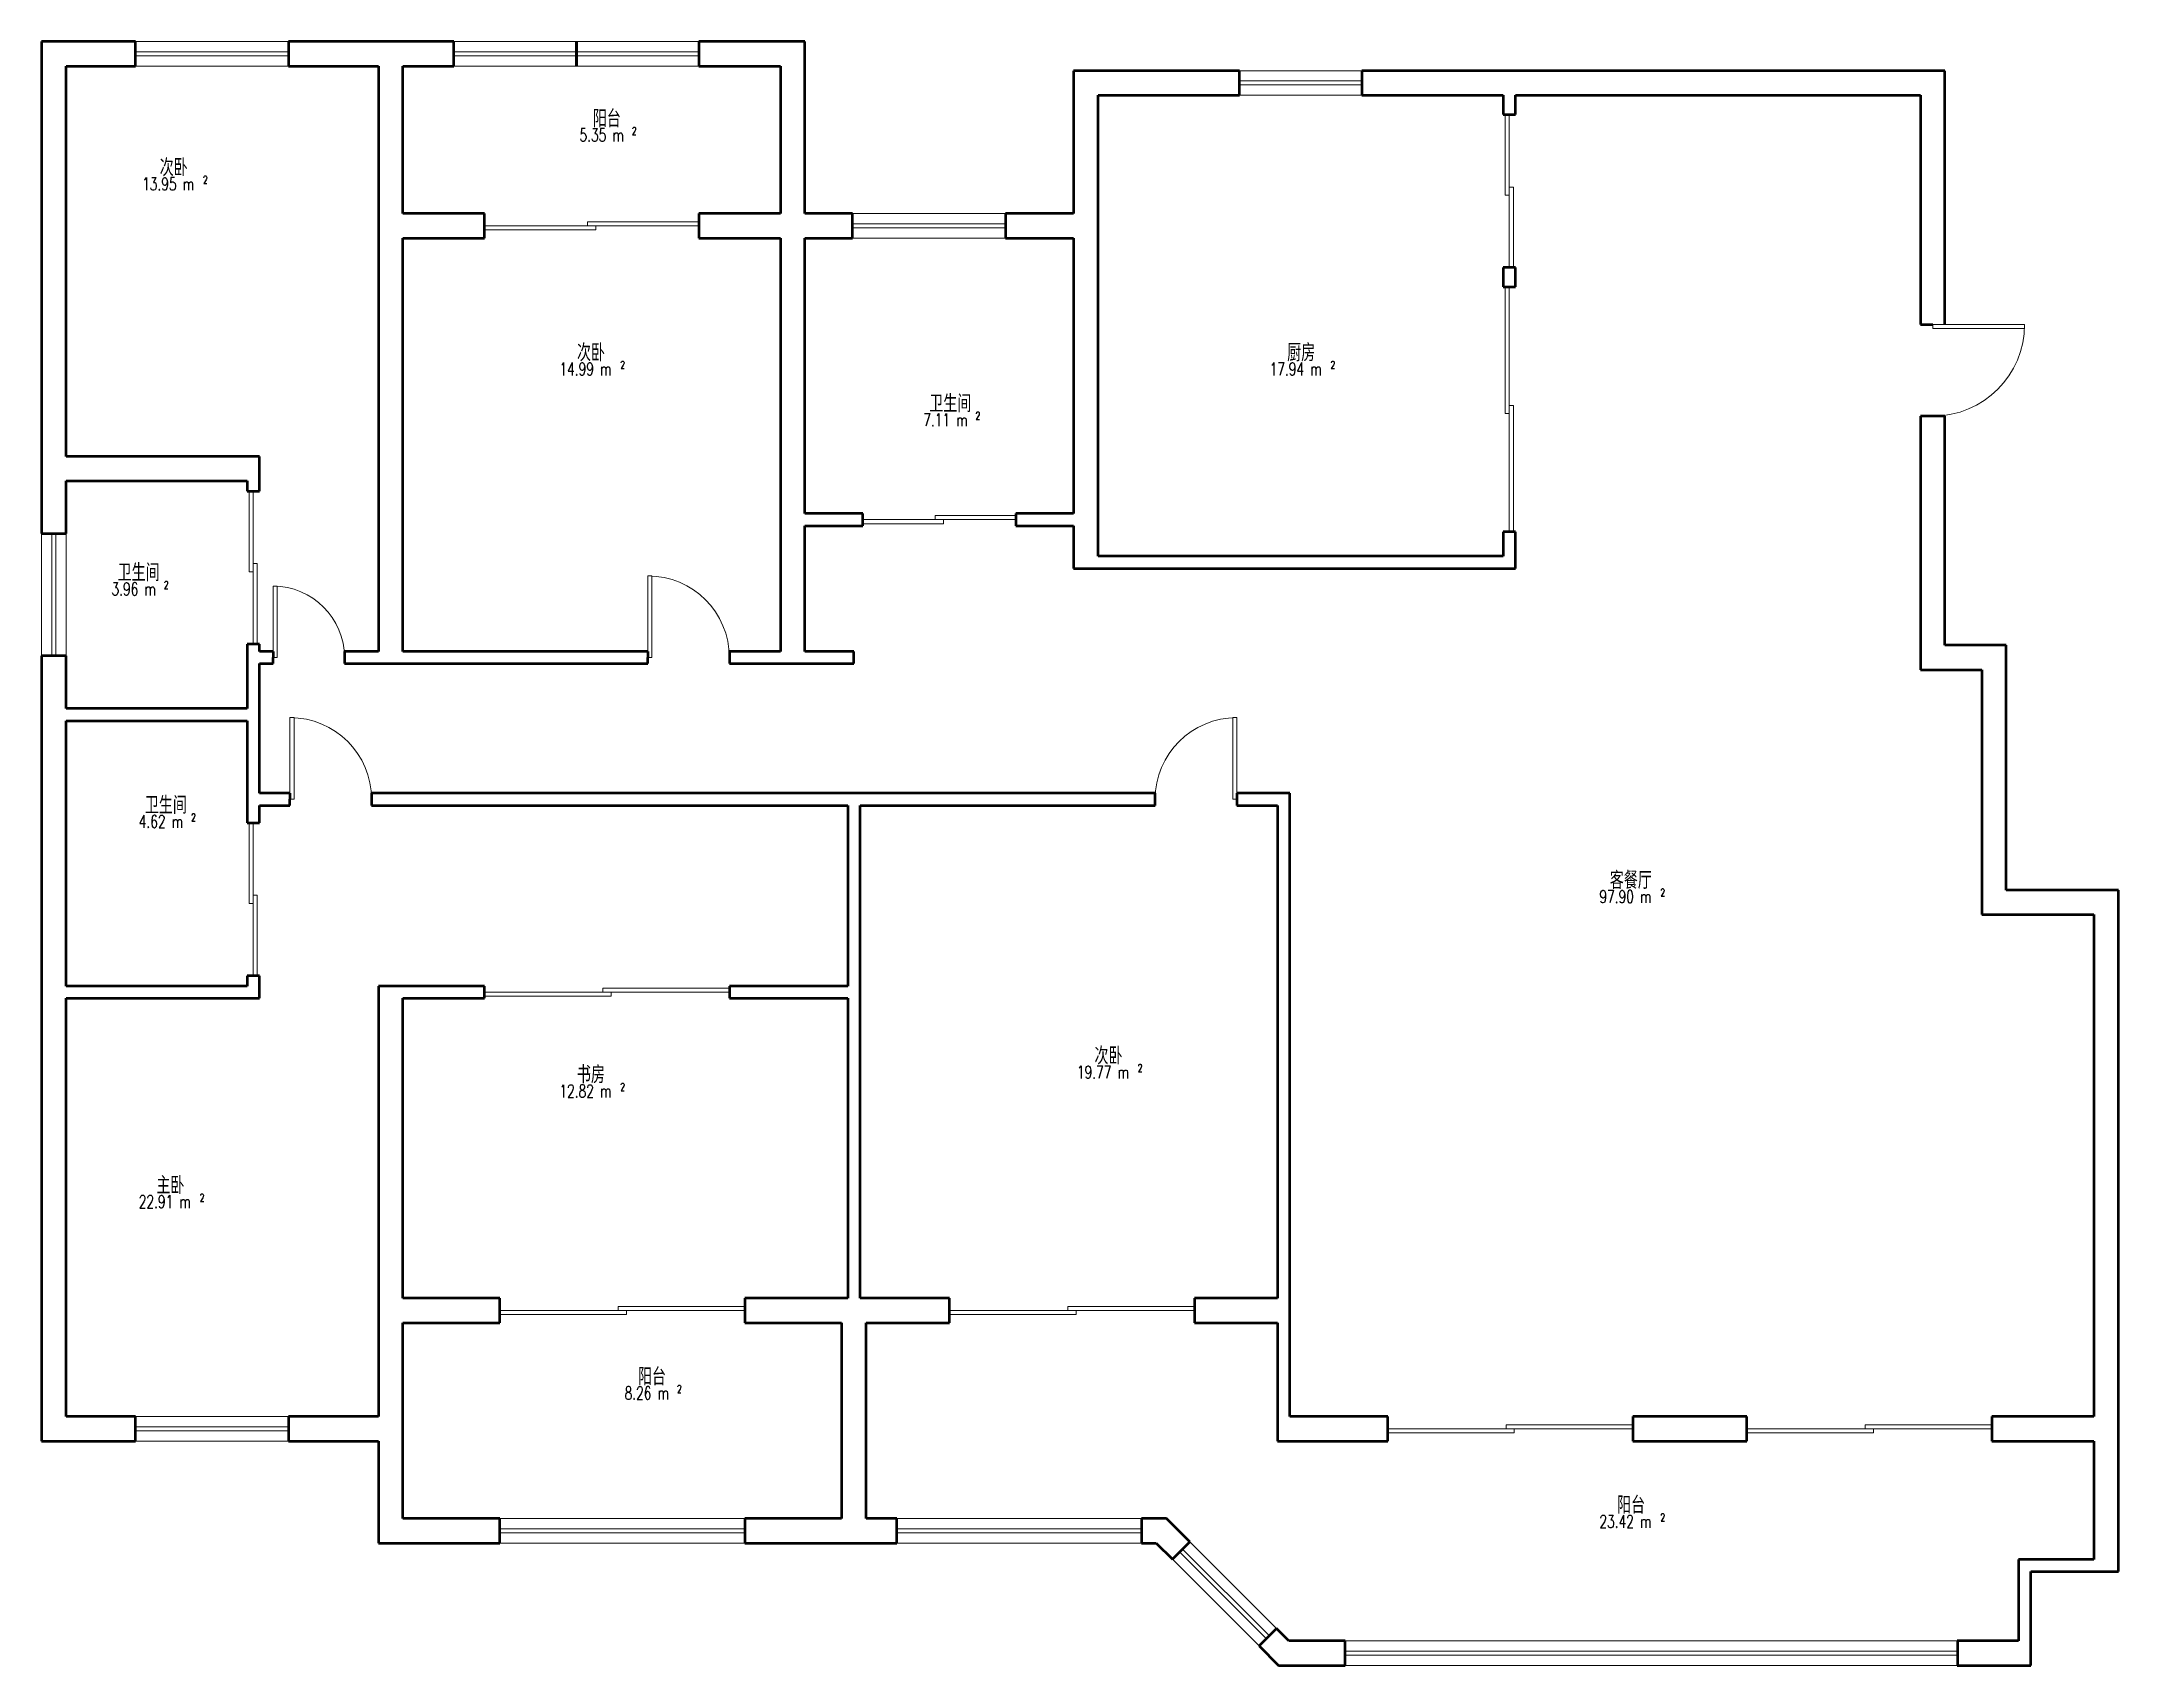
# Model space of a CAD drawing. Header units: millimetres. Extents: x -6611 to 13745, y -13256 to 2662.
import ezdxf

# ---------------------------------------------------------------- set-up
doc = ezdxf.new("R2010")
doc.units = ezdxf.units.MM
for name, color, linetype, lineweight in [('A-AREA-IDEN', 2, 'Continuous', 9), ('A-DOOR', 31, 'Continuous', 18), ('A-GLAZ', 151, 'Continuous', 18), ('A-WALL', 113, 'Continuous', 18)]:
    doc.layers.add(name, color=color, linetype=linetype, lineweight=lineweight)
doc.styles.add('Microsoft Sans Serif', font='micross.ttf', dxfattribs={"width": 0.67, "height": 150})
doc.styles.add('RomanD', font='romand__.ttf', dxfattribs={"width": 0.7, "height": 125})

# ---------------------------------------------------------------- blocks, each defined once
blk = doc.blocks.new('推拉窗 - 1500 x 1500mm-346827-户型图')
at = {"layer": 'A-GLAZ', "lineweight": 50}
for p, q in [((-740, -187), (-740, 53)), ((760, 53), (760, -187))]:
    blk.add_line(p, q, dxfattribs=at)
at = {"layer": 'A-GLAZ'}
for p, q in [((-740, 53), (760, 53)), ((-740, -47), (760, -47)), ((760, -87), (-740, -87)), ((760, -187), (-740, -187))]:
    blk.add_line(p, q, dxfattribs=at)
blk = doc.blocks.new('推拉窗 - 1500 x 1500mm-347584-户型图')
at = {"layer": 'A-GLAZ', "lineweight": 50}
for p, q in [((-740, -187), (-740, 53)), ((760, 53), (760, -187))]:
    blk.add_line(p, q, dxfattribs=at)
at = {"layer": 'A-GLAZ'}
for p, q in [((-740, 53), (760, 53)), ((-740, -47), (760, -47)), ((760, -87), (-740, -87)), ((760, -187), (-740, -187))]:
    blk.add_line(p, q, dxfattribs=at)
blk = doc.blocks.new('推拉窗 - 1200 x 1500mm-347823-户型图')
at = {"layer": 'A-GLAZ', "lineweight": 50}
for p, q in [((-590, -187), (-590, 53)), ((610, 53), (610, -187))]:
    blk.add_line(p, q, dxfattribs=at)
at = {"layer": 'A-GLAZ'}
for p, q in [((-590, 53), (610, 53)), ((-590, -47), (610, -47)), ((610, -87), (-590, -87)), ((610, -187), (-590, -187))]:
    blk.add_line(p, q, dxfattribs=at)
blk = doc.blocks.new('双扇推拉门5 - 1500 x 2100mm-217872-户型图')
at = {"layer": 'A-DOOR', "lineweight": 50}
for p, q in [((-750, -40), (-750, 0)), ((750, 40), (750, 0))]:
    blk.add_line(p, q, dxfattribs=at)
at = {"layer": 'A-DOOR'}
for p, q in [((750, 0), (-750, 0)), ((-40, 0), (-40, 40)), ((-40, 40), (750, 40)), ((40, 0), (40, -40)), ((40, -40), (-750, -40))]:
    blk.add_line(p, q, dxfattribs=at)
blk = doc.blocks.new('单嵌板木门 1 - 700 x 2100mm-356512-户型图')
at = {"layer": 'A-DOOR'}
for p, q in [((350, 0), (310, 0)), ((310, 0), (310, -700)), ((350, -700), (350, -60)), ((310, -700), (350, -700))]:
    blk.add_line(p, q, dxfattribs=at)
at = {"layer": 'A-DOOR', "lineweight": 50}
blk.add_line((350, -60), (350, 0), dxfattribs=at)
at = {"layer": 'A-DOOR'}
blk.add_arc((350, 0), 700, 180, 270, dxfattribs=at)
blk = doc.blocks.new('单嵌板木门 1 - 800 x 2100mm-362960-户型图')
at = {"layer": 'A-DOOR'}
for p, q in [((400, 0), (360, 0)), ((360, 0), (360, -800)), ((400, -800), (400, -60)), ((360, -800), (400, -800))]:
    blk.add_line(p, q, dxfattribs=at)
at = {"layer": 'A-DOOR', "lineweight": 50}
blk.add_line((400, -60), (400, 0), dxfattribs=at)
at = {"layer": 'A-DOOR'}
blk.add_arc((400, 0), 800, 180, 270, dxfattribs=at)
blk = doc.blocks.new('单嵌板木门 1 - 800 x 2100mm-363107-户型图')
at = {"layer": 'A-DOOR'}
for p, q in [((360, 0), (360, 800)), ((360, 800), (400, 800)), ((400, 800), (400, 60)), ((400, 0), (360, 0))]:
    blk.add_line(p, q, dxfattribs=at)
at = {"layer": 'A-DOOR', "lineweight": 50}
blk.add_line((400, 60), (400, 0), dxfattribs=at)
at = {"layer": 'A-DOOR'}
blk.add_arc((400, 0), 800, 90, 180, dxfattribs=at)
blk = doc.blocks.new('单嵌板格栅门 - 900 x 2100mm-364240-户型图')
at = {"layer": 'A-DOOR'}
for p, q in [((450, 0), (410, 0)), ((410, 0), (410, -900)), ((450, -900), (450, 0)), ((410, -900), (450, -900))]:
    blk.add_line(p, q, dxfattribs=at)
blk.add_arc((450, 0), 900, 180, 270, dxfattribs=at)
blk = doc.blocks.new('双扇推拉门5 - 2100 x 2100mm-363369-户型图')
at = {"layer": 'A-DOOR', "lineweight": 50}
for p, q in [((-1050, -40), (-1050, 0)), ((1050, 40), (1050, 0))]:
    blk.add_line(p, q, dxfattribs=at)
at = {"layer": 'A-DOOR'}
for p, q in [((1050, 0), (-1050, 0)), ((-40, 0), (-40, 40)), ((-40, 40), (1050, 40)), ((40, 0), (40, -40)), ((40, -40), (-1050, -40))]:
    blk.add_line(p, q, dxfattribs=at)
blk = doc.blocks.new('双扇推拉门5 - 2400 x 2100mm-363542-户型图')
at = {"layer": 'A-DOOR', "lineweight": 50}
for p, q in [((-1200, -40), (-1200, 0)), ((1200, 40), (1200, 0))]:
    blk.add_line(p, q, dxfattribs=at)
at = {"layer": 'A-DOOR'}
for p, q in [((1200, 0), (-1200, 0)), ((-40, 0), (-40, 40)), ((-40, 40), (1200, 40)), ((40, 0), (40, -40)), ((40, -40), (-1200, -40))]:
    blk.add_line(p, q, dxfattribs=at)
blk = doc.blocks.new('双扇推拉门5 - 2400 x 2100mm-363589-户型图')
at = {"layer": 'A-DOOR', "lineweight": 50}
for p, q in [((-1200, -40), (-1200, 0)), ((1200, 40), (1200, 0))]:
    blk.add_line(p, q, dxfattribs=at)
at = {"layer": 'A-DOOR'}
for p, q in [((1200, 0), (-1200, 0)), ((-40, 0), (-40, 40)), ((-40, 40), (1200, 40)), ((40, 0), (40, -40)), ((40, -40), (-1200, -40))]:
    blk.add_line(p, q, dxfattribs=at)
blk = doc.blocks.new('双扇推拉门5 - 2400 x 2100mm-363707-户型图')
at = {"layer": 'A-DOOR', "lineweight": 50}
for p, q in [((-1200, -40), (-1200, 0)), ((1200, 40), (1200, 0))]:
    blk.add_line(p, q, dxfattribs=at)
at = {"layer": 'A-DOOR'}
for p, q in [((1200, 0), (-1200, 0)), ((-40, 0), (-40, 40)), ((-40, 40), (1200, 40)), ((40, 0), (40, -40)), ((40, -40), (-1200, -40))]:
    blk.add_line(p, q, dxfattribs=at)
blk = doc.blocks.new('推拉窗 - 6000 x 1500mm-365577-户型图')
at = {"layer": 'A-GLAZ', "lineweight": 50}
for p, q in [((-2990, -187), (-2990, 53)), ((3010, 53), (3010, -187))]:
    blk.add_line(p, q, dxfattribs=at)
at = {"layer": 'A-GLAZ'}
for p, q in [((-2990, 53), (3010, 53)), ((-2990, -47), (3010, -47)), ((3010, -87), (-2990, -87)), ((3010, -187), (-2990, -187))]:
    blk.add_line(p, q, dxfattribs=at)
blk = doc.blocks.new('推拉窗 - 2400 x 1500mm-365746-户型图')
at = {"layer": 'A-GLAZ', "lineweight": 50}
for p, q in [((-1190, -187), (-1190, 53)), ((1210, 53), (1210, -187))]:
    blk.add_line(p, q, dxfattribs=at)
at = {"layer": 'A-GLAZ'}
for p, q in [((-1190, 53), (1210, 53)), ((-1190, -47), (1210, -47)), ((1210, -87), (-1190, -87)), ((1210, -187), (-1190, -187))]:
    blk.add_line(p, q, dxfattribs=at)

msp = doc.modelspace()

# ---------------------------------------------------------------- linework, layer by layer
at = {"layer": 'A-WALL', "lineweight": 50}
for p, q in [((-6611, 2662), (-6611, -2160)), ((-5690, 2662), (-6611, 2662)), ((-2569, 2662), (-4190, 2662)), ((871, 2662), (-169, 2662)), ((871, 976), (871, 2662)), ((-6371, -1405), (-6371, 2422)), ((-6371, 2422), (-5690, 2422)), ((-4190, 2422), (-3309, 2422)), ((-3309, 2422), (-3309, -3316)), ((-3069, 2422), (-2569, 2422)), ((-3069, 976), (-3069, 2422)), ((-169, 2422), (631, 2422)), ((631, 2422), (631, 976)), ((3505, 2376), (3505, 976)), ((5130, 2376), (3505, 2376)), ((12045, 2376), (6330, 2376)), ((12045, -110), (12045, 2376)), ((3745, -2384), (3745, 2136)), ((3745, 2136), (5130, 2136)), ((6330, 2136), (7715, 2136)), ((7715, 2136), (7715, 1946)), ((7835, 2136), (11805, 2136)), ((7835, 1946), (7835, 2136)), ((11805, 2136), (11805, -110)), ((7715, 1946), (7735, 1946)), ((7775, 1946), (7835, 1946)), ((-2269, 976), (-3069, 976)), ((-2269, 856), (-2269, 976)), ((-2269, 736), (-2269, 816)), ((631, 976), (-169, 976)), ((-169, 976), (-169, 896)), ((-169, 856), (-169, 736)), ((1338, 976), (871, 976)), ((3505, 976), (2838, 976)), ((-3069, -3316), (-3069, 736)), ((-3069, 736), (-2269, 736)), ((-169, 736), (631, 736)), ((631, 736), (631, -3316)), ((871, -1964), (871, 736)), ((871, 736), (1338, 736)), ((2838, 736), (3505, 736)), ((3505, 736), (3505, -1964)), ((7715, 446), (7715, 256)), ((7775, 446), (7715, 446)), ((7835, 446), (7815, 446)), ((7835, 256), (7835, 446)), ((7715, 256), (7735, 256)), ((7775, 256), (7835, 256)), ((11805, -110), (11925, -110)), ((11805, -1010), (11805, -3496)), ((12045, -1010), (11805, -1010)), ((12045, -3256), (12045, -1010)), ((-4476, -1405), (-6371, -1405)), ((-4476, -1745), (-4476, -1405)), ((-6371, -2160), (-6371, -1645)), ((-6371, -1645), (-4596, -1645)), ((-4596, -1645), (-4596, -1745)), ((-4596, -1745), (-4576, -1745)), ((-4536, -1745), (-4476, -1745)), ((1438, -1964), (871, -1964)), ((1438, -2024), (1438, -1964)), ((3505, -1964), (2938, -1964)), ((2938, -1964), (2938, -1984)), ((2938, -2024), (2938, -2084)), ((871, -3316), (871, -2084)), ((871, -2084), (1438, -2084)), ((1438, -2084), (1438, -2064)), ((2938, -2084), (3505, -2084)), ((3505, -2084), (3505, -2504)), ((7715, -2144), (7715, -2384)), ((7775, -2144), (7715, -2144)), ((7835, -2144), (7815, -2144)), ((7835, -2504), (7835, -2144)), ((7715, -2384), (3745, -2384)), ((3505, -2504), (7835, -2504)), ((-4596, -3245), (-4596, -3876)), ((-4536, -3245), (-4596, -3245)), ((-4476, -3245), (-4496, -3245)), ((-4476, -3316), (-4476, -3245)), ((12645, -3256), (12045, -3256)), ((12645, -5656), (12645, -3256)), ((-6611, -3360), (-6611, -11056)), ((-6371, -3876), (-6371, -3360)), ((-4342, -3316), (-4476, -3316)), ((-4476, -3436), (-4342, -3436)), ((-4476, -4705), (-4476, -3436)), ((-4342, -3436), (-4342, -3376)), ((-3309, -3316), (-3642, -3316)), ((-3642, -3316), (-3642, -3436)), ((-3642, -3436), (-669, -3436)), ((-669, -3316), (-3069, -3316)), ((-669, -3436), (-669, -3376)), ((631, -3316), (131, -3316)), ((131, -3316), (131, -3436)), ((131, -3436), (1351, -3436)), ((1351, -3316), (871, -3316)), ((1351, -3436), (1351, -3316)), ((11805, -3496), (12405, -3496)), ((12405, -3496), (12405, -5896)), ((-4596, -3876), (-6371, -3876)), ((-6371, -6596), (-6371, -3996)), ((-6371, -3996), (-4596, -3996)), ((-4596, -3996), (-4596, -4996)), ((-4176, -4705), (-4476, -4705)), ((-4476, -4825), (-4176, -4825)), ((-4476, -4996), (-4476, -4825)), ((-4176, -4825), (-4176, -4765)), ((4304, -4705), (-3376, -4705)), ((-3376, -4705), (-3376, -4825)), ((-3376, -4825), (1291, -4825)), ((1291, -4825), (1291, -6596)), ((1411, -4825), (4304, -4825)), ((1411, -9656), (1411, -4825)), ((4304, -4825), (4304, -4705)), ((5624, -4705), (5104, -4705)), ((5104, -4765), (5104, -4825)), ((5104, -4825), (5504, -4825)), ((5504, -4825), (5504, -9656)), ((5624, -10816), (5624, -4705)), ((-4596, -4996), (-4576, -4996)), ((-4536, -4996), (-4476, -4996)), ((13745, -5656), (12645, -5656)), ((13745, -12336), (13745, -5656)), ((12405, -5896), (13505, -5896)), ((13505, -5896), (13505, -10816)), ((-4596, -6496), (-4596, -6596)), ((-4536, -6496), (-4596, -6496)), ((-4476, -6496), (-4496, -6496)), ((-4476, -6716), (-4476, -6496)), ((-4596, -6596), (-6371, -6596)), ((-6371, -10816), (-6371, -6716)), ((-6371, -6716), (-4476, -6716)), ((-3309, -6596), (-3309, -10816)), ((-2269, -6596), (-3309, -6596)), ((-3069, -9656), (-3069, -6716)), ((-3069, -6716), (-2269, -6716)), ((-2269, -6656), (-2269, -6596)), ((-2269, -6716), (-2269, -6696)), ((1291, -6596), (131, -6596)), ((131, -6596), (131, -6616)), ((131, -6656), (131, -6716)), ((131, -6716), (1291, -6716)), ((1291, -6716), (1291, -9656)), ((-2119, -9656), (-3069, -9656)), ((-2119, -9776), (-2119, -9656)), ((1291, -9656), (281, -9656)), ((281, -9656), (281, -9736)), ((2288, -9656), (1411, -9656)), ((2288, -9776), (2288, -9656)), ((5504, -9656), (4688, -9656)), ((4688, -9656), (4688, -9736)), ((-3069, -11816), (-3069, -9896)), ((-3069, -9896), (-2119, -9896)), ((-2119, -9896), (-2119, -9816)), ((281, -9776), (281, -9896)), ((281, -9896), (1231, -9896)), ((1231, -9896), (1231, -11816)), ((1471, -9896), (2288, -9896)), ((1471, -11816), (1471, -9896)), ((2288, -9896), (2288, -9816)), ((4688, -9776), (4688, -9896)), ((4688, -9896), (5504, -9896)), ((5504, -9896), (5504, -11056)), ((-5690, -10816), (-6371, -10816)), ((-3309, -10816), (-4190, -10816)), ((6584, -10816), (5624, -10816)), ((6584, -10936), (6584, -10816)), ((6584, -11056), (6584, -10976)), ((10104, -10816), (8984, -10816)), ((8984, -10816), (8984, -10896)), ((8984, -10936), (8984, -11056)), ((10104, -10936), (10104, -10816)), ((10104, -11056), (10104, -10976)), ((13505, -10816), (12504, -10816)), ((12504, -10816), (12504, -10896)), ((12504, -10936), (12504, -11056)), ((-6611, -11056), (-5690, -11056)), ((-4190, -11056), (-3309, -11056)), ((-3309, -11056), (-3309, -12056)), ((5504, -11056), (6584, -11056)), ((8984, -11056), (10104, -11056)), ((12504, -11056), (13505, -11056)), ((13505, -11056), (13505, -12216)), ((-2119, -11816), (-3069, -11816)), ((1231, -11816), (281, -11816)), ((1771, -11816), (1471, -11816)), ((4414, -11816), (4171, -11816)), ((4643, -12045), (4414, -11816)), ((-3309, -12056), (-2119, -12056)), ((281, -12056), (1771, -12056)), ((4171, -12056), (4314, -12056)), ((4314, -12056), (4473, -12215)), ((13505, -12216), (12765, -12216)), ((12765, -12216), (12765, -13016)), ((12885, -12336), (13745, -12336)), ((12885, -13256), (12885, -12336)), ((5614, -13016), (5492, -12894)), ((6165, -13016), (5614, -13016)), ((12765, -13016), (12165, -13016)), ((5322, -13064), (5514, -13256)), ((5514, -13256), (6165, -13256)), ((12165, -13256), (12885, -13256))]:
    msp.add_line(p, q, dxfattribs=at)

# ---------------------------------------------------------------- block references
at = {"layer": 'A-DOOR'}
for name, p, rotation in [('双扇推拉门5 - 1500 x 2100mm-217872-户型图', (7775, 1196), 269.9999999999999), ('双扇推拉门5 - 2400 x 2100mm-363542-户型图', (7775, -944), 269.9999999999999), ('单嵌板格栅门 - 900 x 2100mm-364240-户型图', (11925, -560), 89.99999999999991), ('双扇推拉门5 - 1500 x 2100mm-217872-户型图', (-4536, -2495), 270), ('双扇推拉门5 - 1500 x 2100mm-217872-户型图', (2188, -2024), 180), ('单嵌板木门 1 - 800 x 2100mm-362960-户型图', (-269, -3376), 180), ('单嵌板木门 1 - 700 x 2100mm-356512-户型图', (-3992, -3376), 180), ('单嵌板木门 1 - 800 x 2100mm-362960-户型图', (-3776, -4765), 180), ('双扇推拉门5 - 1500 x 2100mm-217872-户型图', (-4536, -5746), 270), ('双扇推拉门5 - 2400 x 2100mm-363542-户型图', (-1069, -6656), 180), ('双扇推拉门5 - 2400 x 2100mm-363589-户型图', (-919, -9776), 180), ('双扇推拉门5 - 2400 x 2100mm-363589-户型图', (3488, -9776), 180), ('双扇推拉门5 - 2400 x 2100mm-363707-户型图', (7784, -10936), 180), ('双扇推拉门5 - 2400 x 2100mm-363707-户型图', (11304, -10936), 180)]:
    msp.add_blockref(name, p, dxfattribs=dict(at, rotation=rotation))
for name, p in [('双扇推拉门5 - 2100 x 2100mm-363369-户型图', (-1219, 856)), ('单嵌板木门 1 - 800 x 2100mm-363107-户型图', (4704, -4765))]:
    msp.add_blockref(name, p, dxfattribs=at)
at = {"layer": 'A-GLAZ'}
for name, p, rotation in [('推拉窗 - 1500 x 1500mm-347584-户型图', (-4930, 2475), 180), ('推拉窗 - 1200 x 1500mm-347823-户型图', (-1959, 2475), 180), ('推拉窗 - 1200 x 1500mm-347823-户型图', (-759, 2475), 180), ('推拉窗 - 1500 x 1500mm-347584-户型图', (2098, 789), 180), ('推拉窗 - 1200 x 1500mm-347823-户型图', (-6424, -2751), 269.9999999999999), ('推拉窗 - 2400 x 1500mm-365746-户型图', (-909, -12003), 180), ('推拉窗 - 2400 x 1500mm-365746-户型图', (2981, -12003), 180), ('推拉窗 - 1200 x 1500mm-347823-户型图', (4942, -12608), 134.9999999999999)]:
    msp.add_blockref(name, p, dxfattribs=dict(at, rotation=rotation))
for name, p in [('推拉窗 - 1200 x 1500mm-347823-户型图', (5721, 2323)), ('推拉窗 - 1500 x 1500mm-346827-户型图', (-4949, -10869)), ('推拉窗 - 6000 x 1500mm-365577-户型图', (9156, -13069))]:
    msp.add_blockref(name, p, dxfattribs=at)

# ---------------------------------------------------------------- texts
at = {"layer": 'A-AREA-IDEN', "attachment_point": 1}
for s, insert, char_height, width, style in [('阳台', (-1207, 1987), 150, 343.76, 'Microsoft Sans Serif'), ('5.35 m', (-1338, 1808), 125, 622.91, 'RomanD'), ('\\fRomanD|b0|i0|c134|p2|;\\W.7;²', (-824, 1808), 125, 47.7, 'RomanD'), ('次卧', (-5453, 1508), 150, 343.76, 'Microsoft Sans Serif'), ('13.95 m', (-5625, 1329), 125, 723.92, 'RomanD'), ('\\fRomanD|b0|i0|c134|p2|;\\W.7;²', (-5028, 1329), 125, 47.7, 'RomanD'), ('次卧', (-1363, -306), 150, 343.76, 'Microsoft Sans Serif'), ('厨房', (5598, -306), 150, 343.76, 'Microsoft Sans Serif'), ('14.99 m', (-1535, -485), 125, 723.92, 'RomanD'), ('\\fRomanD|b0|i0|c134|p2|;\\W.7;²', (-938, -485), 125, 47.7, 'RomanD'), ('17.94 m', (5426, -485), 125, 723.92, 'RomanD'), ('\\fRomanD|b0|i0|c134|p2|;\\W.7;²', (6023, -485), 125, 47.7, 'RomanD'), ('卫生间', (2090, -805), 150, 515.65, 'Microsoft Sans Serif'), ('7.11 m', (2031, -984), 125, 622.91, 'RomanD'), ('\\fRomanD|b0|i0|c134|p2|;\\W.7;²', (2544, -984), 125, 47.7, 'RomanD'), ('卫生间', (-5865, -2462), 150, 515.65, 'Microsoft Sans Serif'), ('3.96 m', (-5925, -2642), 125, 622.91, 'RomanD'), ('\\fRomanD|b0|i0|c134|p2|;\\W.7;²', (-5411, -2642), 125, 47.7, 'RomanD'), ('卫生间', (-5598, -4742), 150, 515.65, 'Microsoft Sans Serif'), ('4.62 m', (-5658, -4921), 125, 622.91, 'RomanD'), ('\\fRomanD|b0|i0|c134|p2|;\\W.7;²', (-5144, -4921), 125, 47.7, 'RomanD'), ('客餐厅', (8760, -5478), 150, 515.65, 'Microsoft Sans Serif'), ('97.90 m', (8658, -5657), 125, 723.92, 'RomanD'), ('\\fRomanD|b0|i0|c134|p2|;\\W.7;²', (9256, -5657), 125, 47.7, 'RomanD'), ('次卧', (3709, -7199), 150, 343.76, 'Microsoft Sans Serif'), ('书房', (-1363, -7383), 150, 343.76, 'Microsoft Sans Serif'), ('19.77 m', (3537, -7378), 125, 723.92, 'RomanD'), ('\\fRomanD|b0|i0|c134|p2|;\\W.7;²', (4134, -7378), 125, 47.7, 'RomanD'), ('12.82 m', (-1535, -7563), 125, 723.92, 'RomanD'), ('\\fRomanD|b0|i0|c134|p2|;\\W.7;²', (-938, -7563), 125, 47.7, 'RomanD'), ('主卧', (-5485, -8468), 150, 343.76, 'Microsoft Sans Serif'), ('22.91 m', (-5658, -8647), 125, 723.92, 'RomanD'), ('\\fRomanD|b0|i0|c134|p2|;\\W.7;²', (-5060, -8647), 125, 47.7, 'RomanD'), ('阳台', (-765, -10344), 150, 343.76, 'Microsoft Sans Serif'), ('8.26 m', (-896, -10523), 125, 622.91, 'RomanD'), ('\\fRomanD|b0|i0|c134|p2|;\\W.7;²', (-382, -10523), 125, 47.7, 'RomanD'), ('阳台', (8831, -11603), 150, 343.76, 'Microsoft Sans Serif'), ('23.42 m', (8658, -11782), 125, 723.92, 'RomanD'), ('\\fRomanD|b0|i0|c134|p2|;\\W.7;²', (9256, -11782), 125, 47.7, 'RomanD')]:
    msp.add_mtext(s, dxfattribs=dict(at, insert=insert, char_height=char_height, width=width, style=style))

doc.saveas('drawing.dxf')
